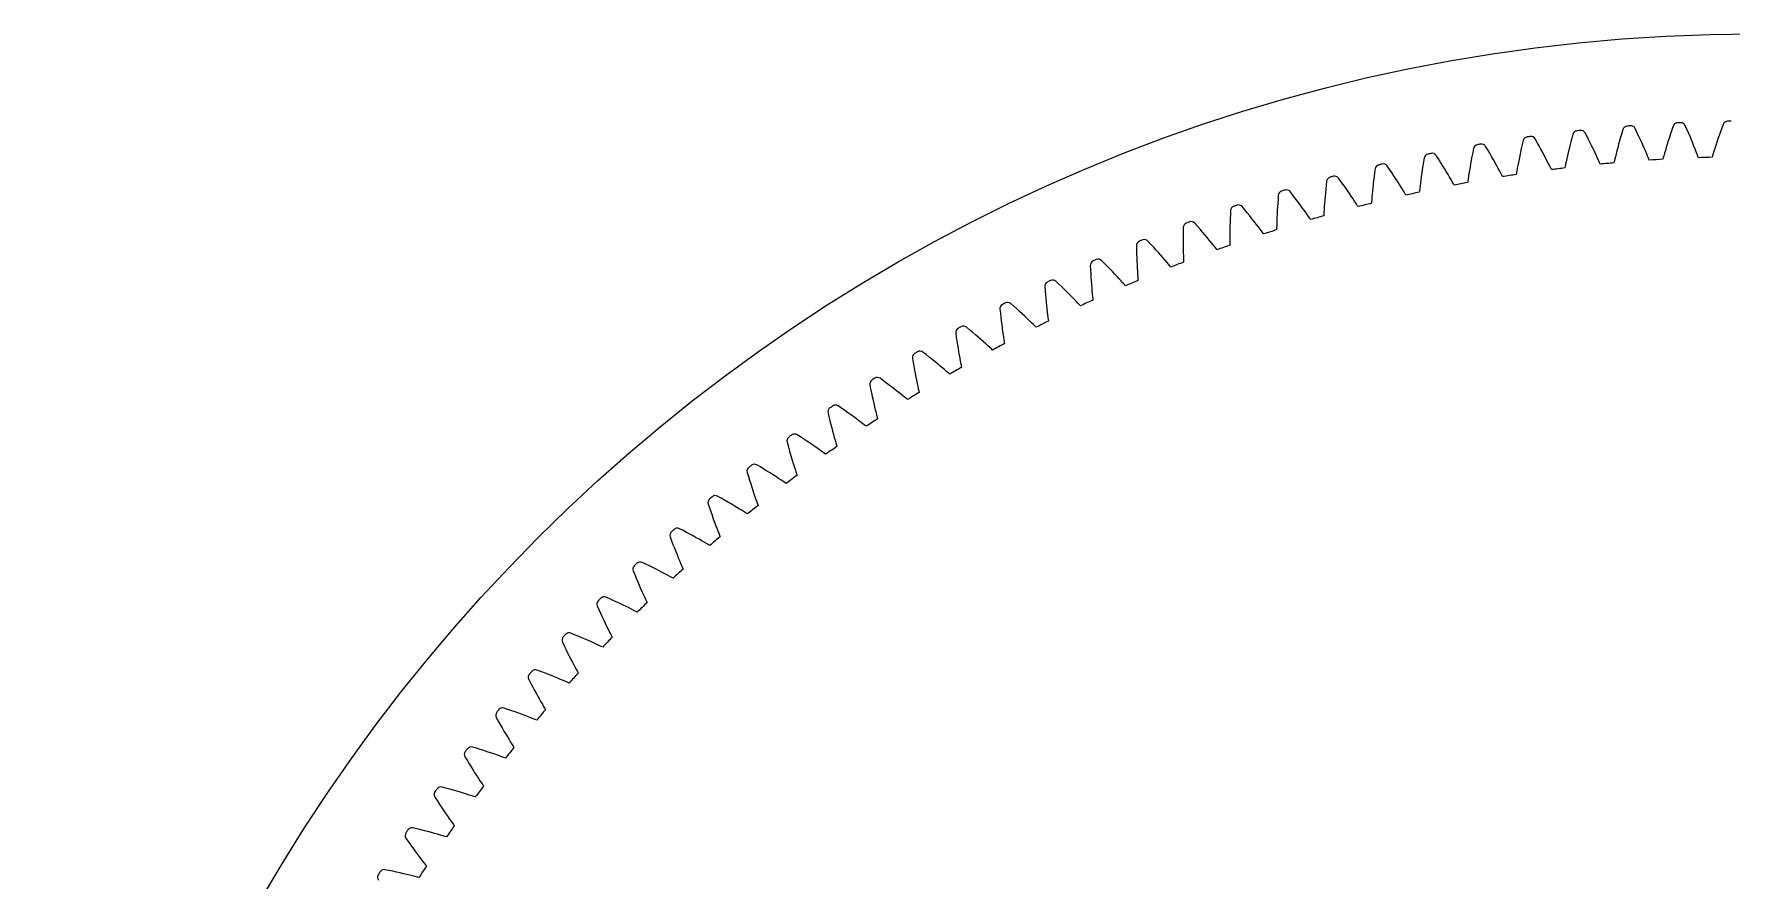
# Model space of a CAD drawing. Header units: millimetres. Extents: x -109 to 109, y -109 to 109.
# Drawn here: x -108.8 to -1.5, y 55.3 to 108.8 of the extents above; entities that cross this region are included whole.
import ezdxf

# ---------------------------------------------------------------- set-up
doc = ezdxf.new("R2010")
doc.units = ezdxf.units.MM

msp = doc.modelspace()

# ---------------------------------------------------------------- linework, layer by layer
at = {"layer": 'fixed_ring'}
for p, q in [((-1.976046, 103.042419), (-2.064839, 102.800409)), ((-14.623775, 102.018577), (-14.682155, 101.76749)), ((-13.728322, 101.900544), (-13.853187, 102.12607)), ((-11.604149, 101.929624), (-11.663273, 101.695946)), ((-11.541256, 102.171362), (-11.604149, 101.929624)), ((-11.475171, 102.420532), (-11.541256, 102.171362)), ((-10.583778, 102.274979), (-10.701638, 102.504243)), ((-10.470626, 102.052293), (-10.583778, 102.274979)), ((-10.362878, 101.836674), (-10.470626, 102.052293)), ((-8.526009, 102.006885), (-8.588253, 101.783754)), ((-8.459716, 102.238632), (-8.526009, 102.006885)), ((-8.389409, 102.478317), (-8.459716, 102.238632)), ((-8.315683, 102.725334), (-8.389409, 102.478317)), ((-7.429194, 102.5524), (-7.539938, 102.785185)), ((-7.322953, 102.326336), (-7.429194, 102.5524)), ((-7.221897, 102.1075), (-7.322953, 102.326336)), ((-7.126164, 101.896557), (-7.221897, 102.1075)), ((-5.449743, 101.999956), (-5.514427, 101.788171)), ((-5.380657, 102.221064), (-5.449743, 101.999956)), ((-5.307259, 102.450659), (-5.380657, 102.221064)), ((-5.229604, 102.688066), (-5.307259, 102.450659)), ((-5.148306, 102.932696), (-5.229604, 102.688066)), ((-4.267564, 102.732544), (-4.371087, 102.968629)), ((-4.168335, 102.503315), (-4.267564, 102.732544)), ((-4.074065, 102.281471), (-4.168335, 102.503315)), ((-3.984873, 102.067681), (-4.074065, 102.281471)), ((-3.900924, 101.862767), (-3.984873, 102.067681)), ((-2.306064, 102.119404), (-2.377239, 101.909712)), ((-2.230202, 102.33828), (-2.306064, 102.119404)), ((-2.149768, 102.565506), (-2.230202, 102.33828)), ((-2.064839, 102.800409), (-2.149768, 102.565506)), ((-20.876395, 100.924829), (-20.919207, 100.670624)), ((-19.975374, 100.862144), (-20.113885, 101.079555)), ((-19.842158, 100.650849), (-19.975374, 100.862144)), ((-17.857019, 101.021935), (-17.901647, 100.78506)), ((-17.809128, 101.267086), (-17.857019, 101.021935)), ((-17.758508, 101.519852), (-17.809128, 101.267086)), ((-16.859844, 101.42945), (-16.991595, 101.651024)), ((-16.733198, 101.214153), (-16.859844, 101.42945)), ((-16.612381, 101.005575), (-16.733198, 101.214153)), ((-16.497593, 100.804365), (-16.612381, 101.005575)), ((-14.882731, 100.845153), (-14.924036, 100.639069)), ((-14.837864, 101.062003), (-14.882731, 100.845153)), ((-14.789474, 101.288542), (-14.837864, 101.062003)), ((-14.737574, 101.523931), (-14.789474, 101.288542)), ((-14.682155, 101.76749), (-14.737574, 101.523931)), ((-13.608366, 101.681448), (-13.728322, 101.900544)), ((-13.49403, 101.469249), (-13.608366, 101.681448)), ((-13.385492, 101.2646), (-13.49403, 101.469249)), ((-13.282994, 101.068307), (-13.385492, 101.2646)), ((-13.186868, 100.881394), (-13.282994, 101.068307)), ((-13.097593, 100.705222), (-13.186868, 100.881394)), ((-11.86138, 100.858298), (-11.900728, 100.679801)), ((-11.817772, 101.050925), (-11.86138, 100.858298)), ((-11.77014, 101.255639), (-11.817772, 101.050925)), ((-11.718616, 101.471004), (-11.77014, 101.255639)), ((-11.663273, 101.695946), (-11.718616, 101.471004)), ((-10.260694, 101.628779), (-10.362878, 101.836674)), ((-10.16429, 101.429423), (-10.260694, 101.628779)), ((-10.073965, 101.239638), (-10.16429, 101.429423)), ((-9.990158, 101.060801), (-10.073965, 101.239638)), ((-9.913534, 100.894854), (-9.990158, 101.060801)), ((-9.845216, 100.744826), (-9.913534, 100.894854)), ((-8.794643, 100.998535), (-8.834231, 100.838508)), ((-8.749817, 101.175735), (-8.794643, 100.998535)), ((-8.700298, 101.366927), (-8.749817, 101.175735)), ((-8.646384, 101.570077), (-8.700298, 101.366927)), ((-8.588253, 101.783754), (-8.646384, 101.570077)), ((-7.035944, 101.694327), (-7.126164, 101.896557)), ((-6.951507, 101.501851), (-7.035944, 101.694327)), ((-6.873246, 101.320517), (-6.951507, 101.501851)), ((-6.80177, 101.152289), (-6.873246, 101.320517)), ((-6.738104, 101.000229), (-6.80177, 101.152289)), ((-6.684313, 100.870043), (-6.738104, 101.000229)), ((-6.647897, 100.780978), (-6.684313, 100.870043)), ((-5.762097, 100.926923), (-5.787293, 100.834058)), ((-5.724713, 101.062733), (-5.762097, 100.926923)), ((-5.680216, 101.221464), (-5.724713, 101.062733)), ((-5.629955, 101.397201), (-5.680216, 101.221464)), ((-5.574571, 101.586777), (-5.629955, 101.397201)), ((-5.514427, 101.788171), (-5.574571, 101.586777)), ((-3.822455, 101.667782), (-3.900924, 101.862767)), ((-3.749815, 101.484125), (-3.822455, 101.667782)), ((-3.683553, 101.313776), (-3.749815, 101.484125)), ((-3.6246, 101.159827), (-3.683553, 101.313776)), ((-3.574844, 101.028046), (-3.6246, 101.159827)), ((-3.541188, 100.937902), (-3.574844, 101.028046)), ((-2.651314, 101.0565), (-2.679357, 100.964454)), ((-2.609765, 101.191094), (-2.651314, 101.0565)), ((-2.560401, 101.34838), (-2.609765, 101.191094)), ((-2.504752, 101.522485), (-2.560401, 101.34838)), ((-2.443556, 101.710266), (-2.504752, 101.522485)), ((-2.377239, 101.909712), (-2.443556, 101.710266)), ((-24.009443, 99.97867), (-24.042152, 99.731036)), ((-23.97448, 100.234072), (-24.009443, 99.97867)), ((-23.071956, 100.199165), (-23.217096, 100.412207)), ((-22.932296, 99.992072), (-23.071956, 100.199165)), ((-22.798868, 99.791327), (-22.932296, 99.992072)), ((-22.67191, 99.597566), (-22.798868, 99.791327)), ((-21.03119, 99.956889), (-21.062622, 99.737689)), ((-20.996838, 100.185978), (-21.03119, 99.956889)), ((-20.959527, 100.424115), (-20.996838, 100.185978)), ((-20.919207, 100.670624), (-20.959527, 100.424115)), ((-19.714975, 100.446091), (-19.842158, 100.650849)), ((-19.594045, 100.248511), (-19.714975, 100.446091)), ((-19.479657, 100.0589), (-19.594045, 100.248511)), ((-19.372207, 99.87826), (-19.479657, 100.0589)), ((-19.272256, 99.707918), (-19.372207, 99.87826)), ((-18.047811, 99.936806), (-18.076096, 99.756225)), ((-18.016144, 100.131752), (-18.047811, 99.936806)), ((-17.981205, 100.33901), (-18.016144, 100.131752)), ((-17.943037, 100.557138), (-17.981205, 100.33901)), ((-17.901647, 100.78506), (-17.943037, 100.557138)), ((-16.389099, 100.611322), (-16.497593, 100.804365)), ((-16.287262, 100.427458), (-16.389099, 100.611322)), ((-16.192604, 100.254118), (-16.287262, 100.427458)), ((-16.10591, 100.093204), (-16.192604, 100.254118)), ((-16.028486, 99.947666), (-16.10591, 100.093204)), ((-15.962913, 99.822998), (-16.028486, 99.947666)), ((-15.918434, 99.737673), (-15.962913, 99.822998)), ((-15.049879, 99.964727), (-15.066398, 99.869934)), ((-15.025185, 100.103407), (-15.049879, 99.964727)), ((-14.995524, 100.265567), (-15.025185, 100.103407)), ((-14.961692, 100.445191), (-14.995524, 100.265567)), ((-14.924036, 100.639069), (-14.961692, 100.445191)), ((-13.015895, 100.541714), (-13.097593, 100.705222)), ((-12.94299, 100.393861), (-13.015895, 100.541714)), ((-12.881287, 100.267233), (-12.94299, 100.393861)), ((-12.839456, 100.180579), (-12.881287, 100.267233)), ((-11.964321, 100.380778), (-11.983752, 100.286538)), ((-11.935368, 100.518632), (-11.964321, 100.380778)), ((-11.900728, 100.679801), (-11.935368, 100.518632)), ((-9.787442, 100.616358), (-9.845216, 100.744826)), ((-9.7483, 100.528457), (-9.787442, 100.616358)), ((-8.867415, 100.701611), (-8.889739, 100.608014)), ((-8.834231, 100.838508), (-8.867415, 100.701611)), ((-29.196547, 98.588789), (-29.354528, 98.792493)), ((-27.124553, 98.703374), (-27.144737, 98.472605)), ((-27.101973, 98.943356), (-27.124553, 98.703374)), ((-27.076905, 99.191879), (-27.101973, 98.943356)), ((-27.049823, 99.448238), (-27.076905, 99.191879)), ((-26.146652, 99.44114), (-26.298285, 99.649612)), ((-26.000681, 99.238446), (-26.146652, 99.44114)), ((-25.861134, 99.041906), (-26.000681, 99.238446)), ((-25.72827, 98.852146), (-25.861134, 99.041906)), ((-25.602427, 98.669936), (-25.72827, 98.852146)), ((-24.146174, 98.832745), (-24.165781, 98.636219)), ((-24.124061, 99.04176), (-24.146174, 98.832745)), ((-24.099393, 99.261825), (-24.124061, 99.04176)), ((-24.072113, 99.491863), (-24.099393, 99.261825)), ((-24.042152, 99.731036), (-24.072113, 99.491863)), ((-22.551738, 99.411567), (-22.67191, 99.597566)), ((-22.438776, 99.234321), (-22.551738, 99.411567)), ((-22.333626, 99.067138), (-22.438776, 99.234321)), ((-22.237191, 98.911865), (-22.333626, 99.067138)), ((-22.150954, 98.77137), (-22.237191, 98.911865)), ((-22.077831, 98.650975), (-22.150954, 98.77137)), ((-21.175253, 98.848643), (-21.185906, 98.753012)), ((-21.159144, 98.98858), (-21.175253, 98.848643)), ((-21.139522, 99.152258), (-21.159144, 98.98858)), ((-21.116811, 99.333625), (-21.139522, 99.152258)), ((-21.091162, 99.529453), (-21.116811, 99.333625)), ((-21.062622, 99.737689), (-21.091162, 99.529453)), ((-19.180648, 99.549749), (-19.272256, 99.707918)), ((-19.098778, 99.406665), (-19.180648, 99.549749)), ((-19.029397, 99.284075), (-19.098778, 99.406665)), ((-18.982311, 99.200161), (-19.029397, 99.284075)), ((-18.121161, 99.453854), (-18.134753, 99.358597)), ((-18.100749, 99.593229), (-18.121161, 99.453854)), ((-18.076096, 99.756225), (-18.100749, 99.593229)), ((-32.218747, 97.642921), (-32.382926, 97.841663)), ((-32.060575, 97.449598), (-32.218747, 97.642921)), ((-30.151265, 97.821258), (-30.164332, 97.589977)), ((-30.136085, 98.061822), (-30.151265, 97.821258)), ((-30.118683, 98.311), (-30.136085, 98.061822)), ((-30.099508, 98.56807), (-30.118683, 98.311)), ((-29.044403, 98.390687), (-29.196547, 98.588789)), ((-28.89887, 98.198537), (-29.044403, 98.390687)), ((-28.760226, 98.012959), (-28.89887, 98.198537)), ((-28.628831, 97.834711), (-28.760226, 98.012959)), ((-28.505172, 97.664755), (-28.628831, 97.834711)), ((-28.38993, 97.504362), (-28.505172, 97.664755)), ((-27.20333, 97.662831), (-27.212838, 97.498255)), ((-27.191827, 97.845251), (-27.20333, 97.662831)), ((-27.178283, 98.042287), (-27.191827, 97.845251)), ((-27.162616, 98.251885), (-27.178283, 98.042287)), ((-27.144737, 98.472605), (-27.162616, 98.251885)), ((-25.48406, 98.496253), (-25.602427, 98.669936)), ((-25.373812, 98.332387), (-25.48406, 98.496253)), ((-25.272641, 98.180158), (-25.373812, 98.332387)), ((-25.182118, 98.042385), (-25.272641, 98.180158)), ((-25.105322, 97.924299), (-25.182118, 98.042385)), ((-25.05316, 97.843442), (-25.105322, 97.924299)), ((-24.20926, 98.149668), (-24.216963, 98.053754)), ((-24.197467, 98.290034), (-24.20926, 98.149668)), ((-24.182895, 98.45424), (-24.197467, 98.290034)), ((-24.165781, 98.636219), (-24.182895, 98.45424)), ((-22.028183, 98.56855), (-22.077831, 98.650975)), ((-35.210386, 96.604433), (-35.380607, 96.798024)), ((-35.046335, 96.416072), (-35.210386, 96.604433)), ((-33.155315, 96.61478), (-33.159572, 96.393378)), ((-33.149376, 96.846354), (-33.155315, 96.61478)), ((-33.141612, 97.087271), (-33.149376, 96.846354)), ((-33.131891, 97.336866), (-33.141612, 97.087271)), ((-33.120642, 97.594405), (-33.131891, 97.336866)), ((-31.909194, 97.262021), (-32.060575, 97.449598)), ((-31.7649, 97.0808), (-31.909194, 97.262021)), ((-31.628078, 96.906683), (-31.7649, 97.0808)), ((-31.499244, 96.740616), (-31.628078, 96.906683)), ((-31.379117, 96.583848), (-31.499244, 96.740616)), ((-31.268766, 96.438135), (-31.379117, 96.583848)), ((-30.202396, 96.613993), (-30.205526, 96.473166)), ((-30.19796, 96.778783), (-30.202396, 96.613993)), ((-30.192081, 96.961471), (-30.19796, 96.778783)), ((-30.18461, 97.158831), (-30.192081, 96.961471)), ((-30.175406, 97.368812), (-30.18461, 97.158831)), ((-30.164332, 97.589977), (-30.175406, 97.368812)), ((-28.284118, 97.35532), (-28.38993, 97.504362)), ((-28.189396, 97.2204), (-28.284118, 97.35532)), ((-28.109, 97.104736), (-28.189396, 97.2204)), ((-28.054372, 97.025523), (-28.109, 97.104736)), ((-27.220303, 97.357592), (-27.225048, 97.261487)), ((-27.212838, 97.498255), (-27.220303, 97.357592)), ((-38.168626, 95.474309), (-38.344728, 95.662567)), ((-36.115702, 96.020626), (-36.116043, 95.779584)), ((-36.116043, 95.779584), (-36.114848, 95.547938)), ((-36.113672, 96.270403), (-36.115702, 96.020626)), ((-36.114848, 95.547938), (-36.112285, 95.32651)), ((-36.110359, 96.528166), (-36.113672, 96.270403)), ((-34.88925, 96.233246), (-35.046335, 96.416072)), ((-34.739444, 96.056555), (-34.88925, 96.233246)), ((-34.597325, 95.886734), (-34.739444, 96.056555)), ((-34.463438, 95.724713), (-34.597325, 95.886734)), ((-34.33854, 95.571718), (-34.463438, 95.724713)), ((-34.223754, 95.429473), (-34.33854, 95.571718)), ((-33.163696, 95.985718), (-33.163946, 95.802935)), ((-33.163946, 95.802935), (-33.163305, 95.638086)), ((-33.162306, 96.183214), (-33.163696, 95.985718)), ((-33.163305, 95.638086), (-33.162097, 95.49723)), ((-33.159572, 96.393378), (-33.162306, 96.183214)), ((-33.162097, 95.49723), (-33.160916, 95.401015)), ((-31.169934, 96.306197), (-31.268766, 96.438135)), ((-31.086014, 96.193063), (-31.169934, 96.306197)), ((-31.028973, 96.11557), (-31.086014, 96.193063)), ((-30.205526, 96.473166), (-30.207309, 96.37696)), ((-41.09066, 94.253623), (-41.272476, 94.436368)), ((-39.065823, 95.370364), (-39.061196, 95.112621)), ((-39.061196, 95.112621), (-39.055533, 94.862901)), ((-39.055533, 94.862901), (-39.048452, 94.621962)), ((-39.048452, 94.621962), (-39.040124, 94.390462)), ((-37.998852, 95.29109), (-38.168626, 95.474309)), ((-37.836211, 95.113188), (-37.998852, 95.29109)), ((-37.681035, 94.941194), (-37.836211, 95.113188)), ((-37.533754, 94.77583), (-37.681035, 94.941194)), ((-37.39494, 94.618009), (-37.533754, 94.77583)), ((-37.265391, 94.468933), (-37.39494, 94.618009)), ((-37.146279, 94.33029), (-37.265391, 94.468933)), ((-36.112285, 95.32651), (-36.108546, 95.116361)), ((-36.108546, 95.116361), (-36.103853, 94.918916)), ((-36.103853, 94.918916), (-36.098474, 94.736212)), ((-36.098474, 94.736212), (-36.092757, 94.571461)), ((-36.092757, 94.571461), (-36.087211, 94.430709)), ((-36.087211, 94.430709), (-36.083069, 94.334576)), ((-34.120906, 95.300641), (-34.223754, 95.429473)), ((-34.033542, 95.190145), (-34.120906, 95.300641)), ((-33.974142, 95.114445), (-34.033542, 95.190145)), ((-41.984231, 94.122098), (-41.971669, 93.864619)), ((-41.971669, 93.864619), (-41.958319, 93.615191)), ((-41.958319, 93.615191), (-41.943821, 93.374586)), ((-41.943821, 93.374586), (-41.928368, 93.143452)), ((-40.915325, 94.075718), (-41.09066, 94.253623)), ((-40.747282, 93.902909), (-40.915325, 94.075718)), ((-40.586883, 93.735775), (-40.747282, 93.902909)), ((-40.434579, 93.575025), (-40.586883, 93.735775)), ((-40.290972, 93.421554), (-40.434579, 93.575025)), ((-40.156893, 93.276539), (-40.290972, 93.421554)), ((-39.040124, 94.390462), (-39.030743, 94.169218)), ((-39.030743, 94.169218), (-39.020534, 93.959284)), ((-39.020534, 93.959284), (-39.009763, 93.762077)), ((-39.009763, 93.762077), (-38.998761, 93.579626)), ((-38.998761, 93.579626), (-38.987973, 93.415129)), ((-38.987973, 93.415129), (-38.978095, 93.274614)), ((-37.039512, 94.204686), (-37.146279, 94.33029)), ((-36.948786, 94.096933), (-37.039512, 94.204686)), ((-36.887083, 94.023099), (-36.948786, 94.096933)), ((-44.862814, 92.784551), (-44.842329, 92.527581)), ((-44.842329, 92.527581), (-44.821304, 92.278683)), ((-44.821304, 92.278683), (-44.799404, 92.038637)), ((-43.973717, 92.943531), (-44.161075, 93.120591)), ((-43.792987, 92.77111), (-43.973717, 92.943531)), ((-43.619702, 92.603558), (-43.792987, 92.77111)), ((-43.454232, 92.441443), (-43.619702, 92.603558)), ((-43.29705, 92.285459), (-43.454232, 92.441443)), ((-43.148785, 92.136483), (-43.29705, 92.285459)), ((-41.928368, 93.143452), (-41.912178, 92.922602)), ((-41.912178, 92.922602), (-41.895509, 92.713081)), ((-41.895509, 92.713081), (-41.87867, 92.5163)), ((-41.87867, 92.5163), (-41.862055, 92.334274)), ((-41.862055, 92.334274), (-41.846206, 92.170187)), ((-40.033568, 93.14163), (-40.156893, 93.276539)), ((-39.922983, 93.019373), (-40.033568, 93.14163)), ((-39.828983, 92.914464), (-39.922983, 93.019373)), ((-39.765035, 92.842566), (-39.828983, 92.914464)), ((-38.978095, 93.274614), (-38.970994, 93.178654)), ((-47.698842, 91.358992), (-47.670454, 91.102775)), ((-46.815063, 91.545276), (-47.007784, 91.716482)), ((-46.629108, 91.378503), (-46.815063, 91.545276)), ((-46.450746, 91.216367), (-46.629108, 91.378503)), ((-46.280362, 91.059424), (-46.450746, 91.216367)), ((-44.799404, 92.038637), (-44.77684, 91.808089)), ((-44.77684, 91.808089), (-44.753857, 91.587842)), ((-44.753857, 91.587842), (-44.730744, 91.378935)), ((-44.730744, 91.378935), (-44.707853, 91.182765)), ((-43.010304, 91.995666), (-43.148785, 92.136483)), ((-42.882883, 91.864618), (-43.010304, 91.995666)), ((-42.768586, 91.745825), (-42.882883, 91.864618)), ((-42.671399, 91.643861), (-42.768586, 91.745825)), ((-42.605268, 91.573966), (-42.671399, 91.643861)), ((-41.846206, 92.170187), (-41.832006, 92.030043)), ((-41.832006, 92.030043), (-41.821953, 91.934348)), ((-49.612002, 90.060186), (-49.809904, 90.225376)), ((-47.670454, 91.102775), (-47.641774, 90.854642)), ((-47.641774, 90.854642), (-47.612491, 90.615385)), ((-47.612491, 90.615385), (-47.582839, 90.385641)), ((-47.582839, 90.385641), (-47.553084, 90.166206)), ((-47.553084, 90.166206), (-47.523548, 89.95811)), ((-46.118451, 90.908355), (-46.280362, 91.059424)), ((-45.965669, 90.764015), (-46.118451, 90.908355)), ((-45.822917, 90.627529), (-45.965669, 90.764015)), ((-45.691521, 90.500468), (-45.822917, 90.627529)), ((-45.57362, 90.38525), (-45.691521, 90.500468)), ((-45.473339, 90.286328), (-45.57362, 90.38525)), ((-45.405086, 90.218502), (-45.473339, 90.286328)), ((-44.707853, 91.182765), (-44.68564, 91.001337)), ((-44.68564, 91.001337), (-44.664745, 90.837816)), ((-44.664745, 90.837816), (-44.646236, 90.698176)), ((-44.646236, 90.698176), (-44.633241, 90.602835)), ((-50.489625, 89.846773), (-50.45336, 89.591552)), ((-50.45336, 89.591552), (-50.417052, 89.34442)), ((-50.417052, 89.34442), (-50.380416, 89.106179)), ((-50.380416, 89.106179), (-50.343702, 88.877457)), ((-49.420999, 89.899218), (-49.612002, 90.060186)), ((-49.237729, 89.742651), (-49.420999, 89.899218)), ((-49.062592, 89.59103), (-49.237729, 89.742651)), ((-48.896107, 89.445019), (-49.062592, 89.59103)), ((-48.738951, 89.305452), (-48.896107, 89.445019)), ((-48.592064, 89.173427), (-48.738951, 89.305452)), ((-48.456817, 89.050472), (-48.592064, 89.173427)), ((-48.335424, 88.93894), (-48.456817, 89.050472)), ((-47.523548, 89.95811), (-47.494627, 89.762738)), ((-47.494627, 89.762738), (-47.466838, 89.58208)), ((-47.466838, 89.58208), (-47.440918, 89.41928)), ((-47.440918, 89.41928), (-47.418117, 89.280276)), ((-47.418117, 89.280276), (-47.402192, 89.185381)), ((-53.232516, 88.24933), (-53.188408, 87.995346)), ((-53.188408, 87.995346), (-53.144507, 87.74945)), ((-52.36188, 88.489667), (-52.564775, 88.648685)), ((-52.166012, 88.334658), (-52.36188, 88.489667)), ((-51.978006, 88.183809), (-52.166012, 88.334658)), ((-51.798284, 88.037653), (-51.978006, 88.183809)), ((-51.627381, 87.896838), (-51.798284, 88.037653)), ((-50.343702, 88.877457), (-50.307204, 88.659042)), ((-50.307204, 88.659042), (-50.271274, 88.451954)), ((-50.271274, 88.451954), (-50.23635, 88.257565)), ((-50.23635, 88.257565), (-50.20301, 88.077849)), ((-50.20301, 88.077849), (-50.172089, 87.915924)), ((-48.232144, 88.843153), (-48.335424, 88.93894)), ((-48.161836, 88.777461), (-48.232144, 88.843153)), ((-55.062091, 86.835211), (-55.269786, 86.987905)), ((-53.144507, 87.74945), (-53.100551, 87.512449)), ((-53.100551, 87.512449), (-53.056812, 87.284966)), ((-53.056812, 87.284966), (-53.013605, 87.06778)), ((-53.013605, 87.06778), (-52.971315, 86.861896)), ((-51.466002, 87.762177), (-51.627381, 87.896838)), ((-51.315118, 87.634738), (-51.466002, 87.762177)), ((-51.17615, 87.516007), (-51.315118, 87.634738)), ((-51.051379, 87.408266), (-51.17615, 87.516007)), ((-50.945199, 87.315705), (-51.051379, 87.408266)), ((-50.872901, 87.252209), (-50.945199, 87.315705)), ((-50.172089, 87.915924), (-50.145019, 87.777689)), ((-50.145019, 87.777689), (-50.126179, 87.683329)), ((-55.924912, 86.568176), (-55.873003, 86.315672)), ((-55.873003, 86.315672), (-55.821551, 86.071244)), ((-55.821551, 86.071244), (-55.770318, 85.835709)), ((-55.770318, 85.835709), (-55.719593, 85.609681)), ((-54.861541, 86.686307), (-55.062091, 86.835211)), ((-54.66898, 86.54132), (-54.861541, 86.686307)), ((-54.484842, 86.400768), (-54.66898, 86.54132)), ((-54.309683, 86.265282), (-54.484842, 86.400768)), ((-54.144234, 86.135655), (-54.309683, 86.265282)), ((-53.989498, 86.012923), (-54.144234, 86.135655)), ((-53.846938, 85.898527), (-53.989498, 86.012923)), ((-53.718909, 85.79468), (-53.846938, 85.898527)), ((-52.971315, 86.861896), (-52.930421, 86.668675)), ((-52.930421, 86.668675), (-52.891563, 86.490071)), ((-52.891563, 86.490071), (-52.85567, 86.329175)), ((-52.85567, 86.329175), (-52.824355, 86.191839)), ((-52.824355, 86.191839), (-52.802619, 86.098104)), ((-58.56426, 84.804908), (-58.5046, 84.554122)), ((-57.710071, 85.098387), (-57.922371, 85.244612)), ((-57.505031, 84.955729), (-57.710071, 85.098387)), ((-57.308096, 84.81674), (-57.505031, 84.955729)), ((-57.119717, 84.681925), (-57.308096, 84.81674)), ((-55.719593, 85.609681), (-55.669719, 85.393928)), ((-55.669719, 85.393928), (-55.621109, 85.189444)), ((-55.621109, 85.189444), (-55.574284, 84.997574)), ((-55.574284, 84.997574), (-55.529944, 84.820251)), ((-55.529944, 84.820251), (-55.489113, 84.660538)), ((-53.609929, 85.705432), (-53.718909, 85.79468)), ((-53.53571, 85.644193), (-53.609929, 85.705432)), ((-58.5046, 84.554122), (-58.445645, 84.311394)), ((-58.445645, 84.311394), (-58.387183, 84.077549)), ((-58.387183, 84.077549), (-58.329522, 83.85319)), ((-58.329522, 83.85319), (-58.273027, 83.639075)), ((-56.940469, 84.551898), (-57.119717, 84.681925)), ((-56.771107, 84.427428), (-56.940469, 84.551898)), ((-56.612664, 84.309519), (-56.771107, 84.427428)), ((-56.46665, 84.199568), (-56.612664, 84.309519)), ((-56.335484, 84.099712), (-56.46665, 84.199568)), ((-56.223807, 84.013863), (-56.335484, 84.099712)), ((-56.147737, 83.954938), (-56.223807, 84.013863)), ((-55.489113, 84.660538), (-55.453584, 84.524231)), ((-55.453584, 84.524231), (-55.428972, 84.431209)), ((-61.148056, 82.961197), (-61.080702, 82.712367)), ((-61.080702, 82.712367), (-61.0143, 82.47157)), ((-60.30331, 83.280841), (-60.520012, 83.420459)), ((-60.093975, 83.144566), (-60.30331, 83.280841)), ((-59.892853, 83.011707), (-60.093975, 83.144566)), ((-59.700412, 82.882757), (-59.892853, 83.011707)), ((-59.517244, 82.758312), (-59.700412, 82.882757)), ((-59.344129, 82.639116), (-59.517244, 82.758312)), ((-59.182131, 82.526142), (-59.344129, 82.639116)), ((-58.273027, 83.639075), (-58.218142, 83.436185)), ((-58.218142, 83.436185), (-58.165432, 83.245848)), ((-58.165432, 83.245848), (-58.115652, 83.069975)), ((-58.115652, 83.069975), (-58.069922, 82.911594)), ((-58.069922, 82.911594), (-58.030212, 82.776446)), ((-58.030212, 82.776446), (-58.002747, 82.684227)), ((-61.0143, 82.47157), (-60.948664, 82.239636)), ((-60.948664, 82.239636), (-60.884121, 82.017159)), ((-60.884121, 82.017159), (-60.82106, 81.804886)), ((-60.82106, 81.804886), (-60.759953, 81.603782)), ((-60.759953, 81.603782), (-60.701406, 81.415159)), ((-59.0328, 82.42074), (-59.182131, 82.526142)), ((-58.89862, 82.324971), (-59.0328, 82.42074)), ((-58.784353, 82.242601), (-58.89862, 82.324971)), ((-58.706504, 82.186047), (-58.784353, 82.242601)), ((-63.67385, 81.038792), (-63.598864, 80.792154)), ((-63.598864, 80.792154), (-63.525079, 80.553516)), ((-63.525079, 80.553516), (-63.452332, 80.323714)), ((-62.839348, 81.384299), (-63.060247, 81.517177)), ((-62.625915, 81.254534), (-62.839348, 81.384299)), ((-62.420797, 81.127933), (-62.625915, 81.254534)), ((-62.224476, 81.00497), (-62.420797, 81.127933)), ((-62.037564, 80.886224), (-62.224476, 81.00497)), ((-61.86086, 80.772416), (-62.037564, 80.886224)), ((-61.695459, 80.664484), (-61.86086, 80.772416)), ((-61.542953, 80.563731), (-61.695459, 80.664484)), ((-61.405888, 80.472139), (-61.542953, 80.563731)), ((-61.289138, 80.393328), (-61.405888, 80.472139)), ((-60.701406, 81.415159), (-60.646233, 81.240902)), ((-60.646233, 81.240902), (-60.595648, 81.084004)), ((-60.595648, 81.084004), (-60.551795, 80.950143)), ((-60.551795, 80.950143), (-60.521503, 80.858813)), ((-65.315779, 79.410558), (-65.540665, 79.536571)), ((-65.098451, 79.287428), (-65.315779, 79.410558)), ((-63.452332, 80.323714), (-63.380968, 80.10333)), ((-63.380968, 80.10333), (-63.3114, 79.893099)), ((-63.3114, 79.893099), (-63.244129, 79.693973)), ((-63.244129, 79.693973), (-63.179801, 79.507242)), ((-63.179801, 79.507242), (-63.119288, 79.334766)), ((-61.209585, 80.339198), (-61.289138, 80.393328)), ((-66.139245, 79.039517), (-66.0567, 78.795305)), ((-66.0567, 78.795305), (-65.9756, 78.559053)), ((-65.9756, 78.559053), (-65.895811, 78.331599)), ((-65.895811, 78.331599), (-65.817695, 78.113518)), ((-64.889532, 79.167203), (-65.098451, 79.287428)), ((-64.689517, 79.050345), (-64.889532, 79.167203)), ((-64.499036, 78.937411), (-64.689517, 79.050345)), ((-64.318912, 78.829098), (-64.499036, 78.937411)), ((-64.150266, 78.726311), (-64.318912, 78.829098)), ((-63.994729, 78.630302), (-64.150266, 78.726311)), ((-63.854909, 78.542975), (-63.994729, 78.630302)), ((-63.735787, 78.467796), (-63.854909, 78.542975)), ((-63.654605, 78.416142), (-63.735787, 78.467796)), ((-63.119288, 79.334766), (-63.063895, 79.179501)), ((-63.063895, 79.179501), (-63.015941, 79.047054)), ((-63.015941, 79.047054), (-62.98285, 78.9567)), ((-67.730253, 77.361492), (-67.958913, 77.48052)), ((-67.509237, 77.245113), (-67.730253, 77.361492)), ((-67.296714, 77.131379), (-67.509237, 77.245113)), ((-65.817695, 78.113518), (-65.741685, 77.905529)), ((-65.741685, 77.905529), (-65.668314, 77.708569)), ((-65.668314, 77.708569), (-65.598266, 77.523907)), ((-65.598266, 77.523907), (-65.532471, 77.353377)), ((-65.532471, 77.353377), (-65.472323, 77.199892)), ((-68.541903, 76.965268), (-68.451877, 76.723714)), ((-68.451877, 76.723714), (-68.36354, 76.490071)), ((-68.36354, 76.490071), (-68.276784, 76.265183)), ((-68.276784, 76.265183), (-68.191989, 76.04961)), ((-67.093196, 77.020735), (-67.296714, 77.131379)), ((-66.899328, 76.913721), (-67.093196, 77.020735)), ((-66.715953, 76.811007), (-66.899328, 76.913721)), ((-66.544222, 76.713462), (-66.715953, 76.811007)), ((-66.385802, 76.622288), (-66.544222, 76.713462)), ((-66.243359, 76.539308), (-66.385802, 76.622288)), ((-66.121979, 76.467833), (-66.243359, 76.539308)), ((-66.039244, 76.418703), (-66.121979, 76.467833)), ((-65.472323, 77.199892), (-65.420313, 77.068984)), ((-65.420313, 77.068984), (-65.384455, 76.979692)), ((-70.080482, 75.239044), (-70.312699, 75.350974)), ((-69.855986, 75.129526), (-70.080482, 75.239044)), ((-69.640062, 75.022391), (-69.855986, 75.129526)), ((-68.191989, 76.04961), (-68.10961, 75.844061)), ((-68.10961, 75.844061), (-68.030209, 75.649454)), ((-68.030209, 75.649454), (-67.954507, 75.467037)), ((-67.954507, 75.467037), (-67.883492, 75.298614)), ((-67.883492, 75.298614), (-67.818646, 75.147053)), ((-67.818646, 75.147053), (-67.762629, 75.017809)), ((-70.879545, 74.818013), (-70.782122, 74.579346)), ((-70.782122, 74.579346), (-70.686633, 74.348534)), ((-70.686633, 74.348534), (-70.592992, 74.126424)), ((-70.592992, 74.126424), (-70.501599, 73.913565)), ((-69.433233, 74.918067), (-69.640062, 75.022391)), ((-69.236162, 74.817074), (-69.433233, 74.918067)), ((-69.049711, 74.720055), (-69.236162, 74.817074)), ((-68.875057, 74.627845), (-69.049711, 74.720055)), ((-68.713905, 74.541593), (-68.875057, 74.627845)), ((-68.568974, 74.463039), (-68.713905, 74.541593)), ((-68.44545, 74.395336), (-68.568974, 74.463039)), ((-68.361242, 74.348777), (-68.44545, 74.395336)), ((-67.762629, 75.017809), (-67.724039, 74.929664)), ((-72.364235, 73.045227), (-72.599789, 73.149953)), ((-72.136473, 72.942675), (-72.364235, 73.045227)), ((-70.501599, 73.913565), (-70.412929, 73.71065)), ((-70.412929, 73.71065), (-70.327573, 73.51858)), ((-70.327573, 73.51858), (-70.24629, 73.338581)), ((-70.24629, 73.338581), (-70.170121, 73.172425)), ((-70.170121, 73.172425), (-70.100639, 73.022933)), ((-70.100639, 73.022933), (-70.040668, 72.895476)), ((-73.149953, 72.599789), (-73.045227, 72.364235)), ((-73.045227, 72.364235), (-72.942675, 72.136473)), ((-72.942675, 72.136473), (-72.842239, 71.917352)), ((-72.842239, 71.917352), (-72.744334, 71.707409)), ((-71.917352, 72.842239), (-72.136473, 72.942675)), ((-71.707409, 72.744334), (-71.917352, 72.842239)), ((-71.50732, 72.649458), (-71.707409, 72.744334)), ((-71.31797, 72.558227), (-71.50732, 72.649458)), ((-71.14056, 72.471439), (-71.31797, 72.558227)), ((-70.976828, 72.39019), (-71.14056, 72.471439)), ((-70.829547, 72.316137), (-70.976828, 72.39019)), ((-70.703996, 72.25227), (-70.829547, 72.316137)), ((-70.618394, 72.208327), (-70.703996, 72.25227)), ((-70.040668, 72.895476), (-69.999382, 72.808561)), ((-74.579346, 70.782122), (-74.818013, 70.879545)), ((-72.744334, 71.707409), (-72.649458, 71.50732)), ((-72.649458, 71.50732), (-72.558227, 71.31797)), ((-72.558227, 71.31797), (-72.471439, 71.14056)), ((-72.471439, 71.14056), (-72.39019, 70.976828)), ((-72.39019, 70.976828), (-72.316137, 70.829547)), ((-72.316137, 70.829547), (-72.25227, 70.703996)), ((-75.350974, 70.312699), (-75.239044, 70.080482)), ((-75.239044, 70.080482), (-75.129526, 69.855986)), ((-75.129526, 69.855986), (-75.022391, 69.640062)), ((-74.348534, 70.686633), (-74.579346, 70.782122)), ((-74.126424, 70.592992), (-74.348534, 70.686633)), ((-73.913565, 70.501599), (-74.126424, 70.592992)), ((-73.71065, 70.412929), (-73.913565, 70.501599)), ((-73.51858, 70.327573), (-73.71065, 70.412929)), ((-73.338581, 70.24629), (-73.51858, 70.327573)), ((-73.172425, 70.170121), (-73.338581, 70.24629)), ((-73.022933, 70.100639), (-73.172425, 70.170121)), ((-72.895476, 70.040668), (-73.022933, 70.100639)), ((-72.808561, 69.999382), (-72.895476, 70.040668)), ((-72.25227, 70.703996), (-72.208327, 70.618394)), ((-75.022391, 69.640062), (-74.918067, 69.433233)), ((-74.918067, 69.433233), (-74.817074, 69.236162)), ((-74.817074, 69.236162), (-74.720055, 69.049711)), ((-74.720055, 69.049711), (-74.627845, 68.875057)), ((-74.627845, 68.875057), (-74.541593, 68.713905)), ((-74.541593, 68.713905), (-74.463039, 68.568974)), ((-77.48052, 67.958913), (-77.361492, 67.730253)), ((-77.361492, 67.730253), (-77.245113, 67.509237)), ((-76.723714, 68.451877), (-76.965268, 68.541903)), ((-76.490071, 68.36354), (-76.723714, 68.451877)), ((-76.265183, 68.276784), (-76.490071, 68.36354)), ((-76.04961, 68.191989), (-76.265183, 68.276784)), ((-75.844061, 68.10961), (-76.04961, 68.191989)), ((-75.649454, 68.030209), (-75.844061, 68.10961)), ((-75.467037, 67.954507), (-75.649454, 68.030209)), ((-75.298614, 67.883492), (-75.467037, 67.954507)), ((-75.147053, 67.818646), (-75.298614, 67.883492)), ((-75.017809, 67.762629), (-75.147053, 67.818646)), ((-74.929664, 67.724039), (-75.017809, 67.762629)), ((-74.463039, 68.568974), (-74.395336, 68.44545)), ((-74.395336, 68.44545), (-74.348777, 68.361242)), ((-77.245113, 67.509237), (-77.131379, 67.296714)), ((-77.131379, 67.296714), (-77.020735, 67.093196)), ((-77.020735, 67.093196), (-76.913721, 66.899328)), ((-76.913721, 66.899328), (-76.811007, 66.715953)), ((-76.811007, 66.715953), (-76.713462, 66.544222)), ((-76.713462, 66.544222), (-76.622288, 66.385802)), ((-79.536571, 65.540665), (-79.410558, 65.315779)), ((-78.795305, 66.0567), (-79.039517, 66.139245)), ((-78.559053, 65.9756), (-78.795305, 66.0567)), ((-78.331599, 65.895811), (-78.559053, 65.9756)), ((-78.113518, 65.817695), (-78.331599, 65.895811)), ((-77.905529, 65.741685), (-78.113518, 65.817695)), ((-77.708569, 65.668314), (-77.905529, 65.741685)), ((-77.523907, 65.598266), (-77.708569, 65.668314)), ((-77.353377, 65.532471), (-77.523907, 65.598266)), ((-77.199892, 65.472323), (-77.353377, 65.532471)), ((-77.068984, 65.420313), (-77.199892, 65.472323)), ((-76.622288, 66.385802), (-76.539308, 66.243359)), ((-76.539308, 66.243359), (-76.467833, 66.121979)), ((-76.467833, 66.121979), (-76.418703, 66.039244)), ((-79.410558, 65.315779), (-79.287428, 65.098451)), ((-79.287428, 65.098451), (-79.167203, 64.889532)), ((-79.167203, 64.889532), (-79.050345, 64.689517)), ((-79.050345, 64.689517), (-78.937411, 64.499036)), ((-78.937411, 64.499036), (-78.829098, 64.318912)), ((-76.979692, 65.384455), (-77.068984, 65.420313)), ((-80.792154, 63.598864), (-81.038792, 63.67385)), ((-80.553516, 63.525079), (-80.792154, 63.598864)), ((-80.323714, 63.452332), (-80.553516, 63.525079)), ((-80.10333, 63.380968), (-80.323714, 63.452332)), ((-79.893099, 63.3114), (-80.10333, 63.380968)), ((-79.693973, 63.244129), (-79.893099, 63.3114)), ((-78.829098, 64.318912), (-78.726311, 64.150266)), ((-78.726311, 64.150266), (-78.630302, 63.994729)), ((-78.630302, 63.994729), (-78.542975, 63.854909)), ((-78.542975, 63.854909), (-78.467796, 63.735787)), ((-78.467796, 63.735787), (-78.416142, 63.654605)), ((-81.517177, 63.060247), (-81.384299, 62.839348)), ((-81.384299, 62.839348), (-81.254534, 62.625915)), ((-81.254534, 62.625915), (-81.127933, 62.420797)), ((-81.127933, 62.420797), (-81.00497, 62.224476)), ((-81.00497, 62.224476), (-80.886224, 62.037564)), ((-79.507242, 63.179801), (-79.693973, 63.244129)), ((-79.334766, 63.119288), (-79.507242, 63.179801)), ((-79.179501, 63.063895), (-79.334766, 63.119288)), ((-79.047054, 63.015941), (-79.179501, 63.063895)), ((-78.9567, 62.98285), (-79.047054, 63.015941)), ((-80.886224, 62.037564), (-80.772416, 61.86086)), ((-80.772416, 61.86086), (-80.664484, 61.695459)), ((-80.664484, 61.695459), (-80.563731, 61.542953)), ((-80.563731, 61.542953), (-80.472139, 61.405888)), ((-80.472139, 61.405888), (-80.393328, 61.289138)), ((-80.393328, 61.289138), (-80.339198, 61.209585)), ((-83.420459, 60.520012), (-83.280841, 60.30331)), ((-83.280841, 60.30331), (-83.144566, 60.093975)), ((-83.144566, 60.093975), (-83.011707, 59.892853)), ((-82.712367, 61.080702), (-82.961197, 61.148056)), ((-82.47157, 61.0143), (-82.712367, 61.080702)), ((-82.239636, 60.948664), (-82.47157, 61.0143)), ((-82.017159, 60.884121), (-82.239636, 60.948664)), ((-81.804886, 60.82106), (-82.017159, 60.884121)), ((-81.603782, 60.759953), (-81.804886, 60.82106)), ((-81.415159, 60.701406), (-81.603782, 60.759953)), ((-81.240902, 60.646233), (-81.415159, 60.701406)), ((-81.084004, 60.595648), (-81.240902, 60.646233)), ((-80.950143, 60.551795), (-81.084004, 60.595648)), ((-80.858813, 60.521503), (-80.950143, 60.551795)), ((-83.011707, 59.892853), (-82.882757, 59.700412)), ((-82.882757, 59.700412), (-82.758312, 59.517244)), ((-82.758312, 59.517244), (-82.639116, 59.344129)), ((-82.639116, 59.344129), (-82.526142, 59.182131)), ((-82.526142, 59.182131), (-82.42074, 59.0328)), ((-82.42074, 59.0328), (-82.324971, 58.89862)), ((-84.554122, 58.5046), (-84.804908, 58.56426)), ((-84.311394, 58.445645), (-84.554122, 58.5046)), ((-84.077549, 58.387183), (-84.311394, 58.445645)), ((-83.85319, 58.329522), (-84.077549, 58.387183)), ((-83.639075, 58.273027), (-83.85319, 58.329522)), ((-83.436185, 58.218142), (-83.639075, 58.273027)), ((-83.245848, 58.165432), (-83.436185, 58.218142)), ((-83.069975, 58.115652), (-83.245848, 58.165432)), ((-82.911594, 58.069922), (-83.069975, 58.115652)), ((-82.776446, 58.030212), (-82.911594, 58.069922)), ((-82.684227, 58.002747), (-82.776446, 58.030212)), ((-82.324971, 58.89862), (-82.242601, 58.784353)), ((-82.242601, 58.784353), (-82.186047, 58.706504)), ((-85.244612, 57.922371), (-85.098387, 57.710071)), ((-85.098387, 57.710071), (-84.955729, 57.505031)), ((-84.955729, 57.505031), (-84.81674, 57.308096)), ((-84.81674, 57.308096), (-84.681925, 57.119717)), ((-84.681925, 57.119717), (-84.551898, 56.940469)), ((-84.551898, 56.940469), (-84.427428, 56.771107)), ((-86.315672, 55.873003), (-86.568176, 55.924912)), ((-86.071244, 55.821551), (-86.315672, 55.873003)), ((-85.835709, 55.770318), (-86.071244, 55.821551)), ((-84.427428, 56.771107), (-84.309519, 56.612664)), ((-84.309519, 56.612664), (-84.199568, 56.46665)), ((-84.199568, 56.46665), (-84.099712, 56.335484)), ((-84.099712, 56.335484), (-84.013863, 56.223807)), ((-84.013863, 56.223807), (-83.954938, 56.147737)), ((-85.609681, 55.719593), (-85.835709, 55.770318)), ((-85.393928, 55.669719), (-85.609681, 55.719593)), ((-85.189444, 55.621109), (-85.393928, 55.669719)), ((-84.997574, 55.574284), (-85.189444, 55.621109)), ((-84.820251, 55.529944), (-84.997574, 55.574284)), ((-84.660538, 55.489113), (-84.820251, 55.529944)), ((-84.524231, 55.453584), (-84.660538, 55.489113)), ((-84.431209, 55.428972), (-84.524231, 55.453584))]:
    msp.add_line(p, q, dxfattribs=at)
for centre, radius, start, end in [((-4.864659, 102.835002), 0.3, 92.708385, 160.995251), ((0, 0), 103.25, 92.585733, 92.708385), ((-4.64451, 102.84518), 0.3, 24.298867, 92.585733), ((-1.695542, 102.936037), 0.3, 90.943679, 159.230545), ((0, 0), 103.25, 90.821027, 90.943679), ((-14.332324, 101.947472), 0.3, 98.002503, 166.289369), ((0, 0), 103.25, 97.87985, 98.002503), ((-14.114053, 101.977919), 0.3, 29.592984, 97.87985), ((-11.186048, 102.340485), 0.3, 96.237797, 164.524663), ((0, 0), 103.25, 96.115144, 96.237797), ((-10.966943, 102.364196), 0.3, 27.828278, 96.115144), ((-8.029161, 102.636422), 0.3, 94.473091, 162.759957), ((0, 0), 103.25, 94.350439, 94.473091), ((-7.809431, 102.653374), 0.3, 26.063572, 94.350439), ((-20.581119, 100.8718), 0.3, 101.531914, 169.818781), ((0, 0), 103.25, 101.409262, 101.531914), ((-20.365137, 100.915627), 0.3, 33.122396, 101.409262), ((-17.465005, 101.457755), 0.3, 99.767209, 168.054075), ((0, 0), 103.25, 99.644556, 99.767209), ((-17.247775, 101.49491), 0.3, 31.35769, 99.644556), ((0, 0), 101, 91.520137, 92.009274), ((-23.677711, 100.190162), 0.3, 103.29662, 171.583486), ((0, 0), 103.25, 103.173968, 103.29662), ((-23.463181, 100.240619), 0.3, 34.887102, 103.173968), ((0, 0), 101, 98.578961, 99.068098), ((0, 0), 101, 96.814255, 97.303392), ((0, 0), 101, 95.049549, 95.538686), ((0, 0), 101, 93.284843, 93.77398), ((-29.800599, 98.542513), 0.3, 106.826032, 175.112898), ((0, 0), 103.25, 106.70338, 106.826032), ((-29.589582, 98.606081), 0.3, 38.416514, 106.70338), ((-26.751843, 99.413487), 0.3, 105.061326, 173.348192), ((0, 0), 103.25, 104.938674, 105.061326), ((-26.538968, 99.470527), 0.3, 36.651808, 104.938674), ((0, 0), 101, 102.108373, 102.59751), ((0, 0), 101, 100.343667, 100.832804), ((-32.821088, 97.578065), 0.3, 108.590738, 176.877604), ((0, 0), 103.25, 108.468086, 108.590738), ((-32.612128, 97.648101), 0.3, 40.181219, 108.468086), ((0, 0), 101, 103.873079, 104.362216), ((-35.810443, 96.521058), 0.3, 110.355444, 178.64231), ((0, 0), 103.25, 110.232791, 110.355444), ((-35.60374, 96.597496), 0.3, 41.945925, 110.232791), ((0, 0), 101, 105.637784, 106.126921), ((-38.765831, 95.372495), 0.3, 112.12015, 180.407016), ((0, 0), 103.25, 111.997497, 112.12015), ((-38.561579, 95.455262), 0.3, 43.710631, 111.997497), ((0, 0), 101, 107.40249, 107.891627), ((-41.684446, 94.133466), 0.3, 113.884856, 182.171722), ((0, 0), 103.25, 113.762203, 113.884856), ((-41.482841, 94.222484), 0.3, 45.475337, 113.762203), ((0, 0), 101, 109.167196, 109.656333), ((0, 0), 101, 110.931902, 111.421039), ((-44.563522, 92.805145), 0.3, 115.649561, 183.936428), ((0, 0), 103.25, 115.526909, 115.649561), ((-44.364753, 92.900329), 0.3, 47.240043, 115.526909), ((0, 0), 101, 112.696608, 113.185745), ((-47.400326, 91.388793), 0.3, 117.414267, 185.701133), ((0, 0), 103.25, 117.291615, 117.414267), ((-47.204583, 91.490053), 0.3, 49.004749, 117.291615), ((0, 0), 101, 114.461314, 114.950451), ((-50.192168, 89.885754), 0.3, 119.178973, 187.465839), ((0, 0), 103.25, 119.056321, 119.178973), ((-49.999636, 89.992993), 0.3, 50.769455, 119.056321), ((0, 0), 101, 116.22602, 116.715157), ((0, 0), 101, 117.990726, 118.479863), ((-52.9364, 88.297452), 0.3, 120.943679, 189.230545), ((0, 0), 103.25, 120.821027, 120.943679), ((-52.747262, 88.41057), 0.3, 52.534161, 120.821027), ((0, 0), 103.25, 122.585733, 122.708385), ((-55.444854, 86.744283), 0.3, 54.298867, 122.585733), ((0, 0), 101, 119.755431, 120.244569), ((-55.630419, 86.625395), 0.3, 122.708385, 190.995251), ((0, 0), 101, 121.520137, 122.009274), ((-58.271669, 84.871168), 0.3, 124.473091, 192.759957), ((0, 0), 103.25, 124.350439, 124.473091), ((-58.089853, 84.995715), 0.3, 56.063572, 124.350439), ((0, 0), 101, 123.284843, 123.77398), ((-60.857644, 83.036436), 0.3, 126.237797, 194.524663), ((0, 0), 103.25, 126.115144, 126.237797), ((-60.67975, 83.166523), 0.3, 57.828278, 126.115144), ((0, 0), 101, 125.049549, 125.538686), ((-63.212088, 81.258442), 0.3, 59.592984, 127.87985), ((-63.385892, 81.122938), 0.3, 128.002503, 196.289369), ((0, 0), 103.25, 127.87985, 128.002503), ((0, 0), 101, 126.814255, 127.303392), ((0, 0), 103.25, 129.644556, 129.767209), ((-65.684467, 79.273283), 0.3, 61.35769, 129.644556), ((-65.854015, 79.132491), 0.3, 129.767209, 198.054075), ((0, 0), 101, 128.578961, 129.068098), ((-68.259672, 77.066982), 0.3, 131.531914, 199.818781), ((0, 0), 103.25, 131.409262, 131.531914), ((-68.094539, 77.212928), 0.3, 63.122396, 131.409262), ((0, 0), 101, 130.343667, 130.832804), ((-70.60058, 74.92837), 0.3, 133.29662, 201.583486), ((0, 0), 103.25, 133.173968, 133.29662), ((-70.44002, 75.079332), 0.3, 64.887102, 133.173968), ((0, 0), 101, 132.108373, 132.59751), ((0, 0), 103.25, 134.938674, 135.061326), ((-72.718684, 72.874519), 0.3, 66.651808, 134.938674), ((-72.874519, 72.718684), 0.3, 135.061326, 203.348192), ((0, 0), 101, 133.873079, 134.362216), ((0, 0), 103.25, 136.70338, 136.826032), ((-74.92837, 70.60058), 0.3, 68.416514, 136.70338), ((-75.079332, 70.44002), 0.3, 136.826032, 205.112898), ((0, 0), 101, 135.637784, 136.126921), ((-77.212928, 68.094539), 0.3, 138.590738, 206.877604), ((0, 0), 103.25, 138.468086, 138.590738), ((-77.066982, 68.259672), 0.3, 70.181219, 138.468086), ((0, 0), 101, 137.40249, 137.891627), ((-79.273283, 65.684467), 0.3, 140.355444, 208.64231), ((0, 0), 103.25, 140.232791, 140.355444), ((-79.132491, 65.854015), 0.3, 71.945925, 140.232791), ((0, 0), 101, 139.167196, 139.656333), ((-81.258442, 63.212088), 0.3, 142.12015, 210.407016), ((0, 0), 103.25, 141.997497, 142.12015), ((-81.122938, 63.385892), 0.3, 73.710631, 141.997497), ((0, 0), 101, 140.931902, 141.421039), ((-83.036436, 60.857644), 0.3, 75.475337, 143.762203), ((0, 0), 101, 142.696608, 143.185745), ((-83.166523, 60.67975), 0.3, 143.884856, 212.171722), ((0, 0), 103.25, 143.762203, 143.884856), ((-84.995715, 58.089853), 0.3, 145.649561, 213.936428), ((0, 0), 103.25, 145.526909, 145.649561), ((-84.871168, 58.271669), 0.3, 77.240043, 145.526909), ((0, 0), 101, 144.461314, 144.950451), ((0, 0), 103.25, 147.291615, 147.414267), ((-86.625395, 55.630419), 0.3, 79.004749, 147.291615), ((0, 0), 101, 146.22602, 146.715157), ((-86.744283, 55.444854), 0.3, 147.414267, 215.701133)]:
    msp.add_arc(centre, radius, start, end, dxfattribs=at)
at = {"layer": 'outer'}
msp.add_circle((0, 0), 108.759662, dxfattribs=at)

doc.saveas('drawing.dxf')
